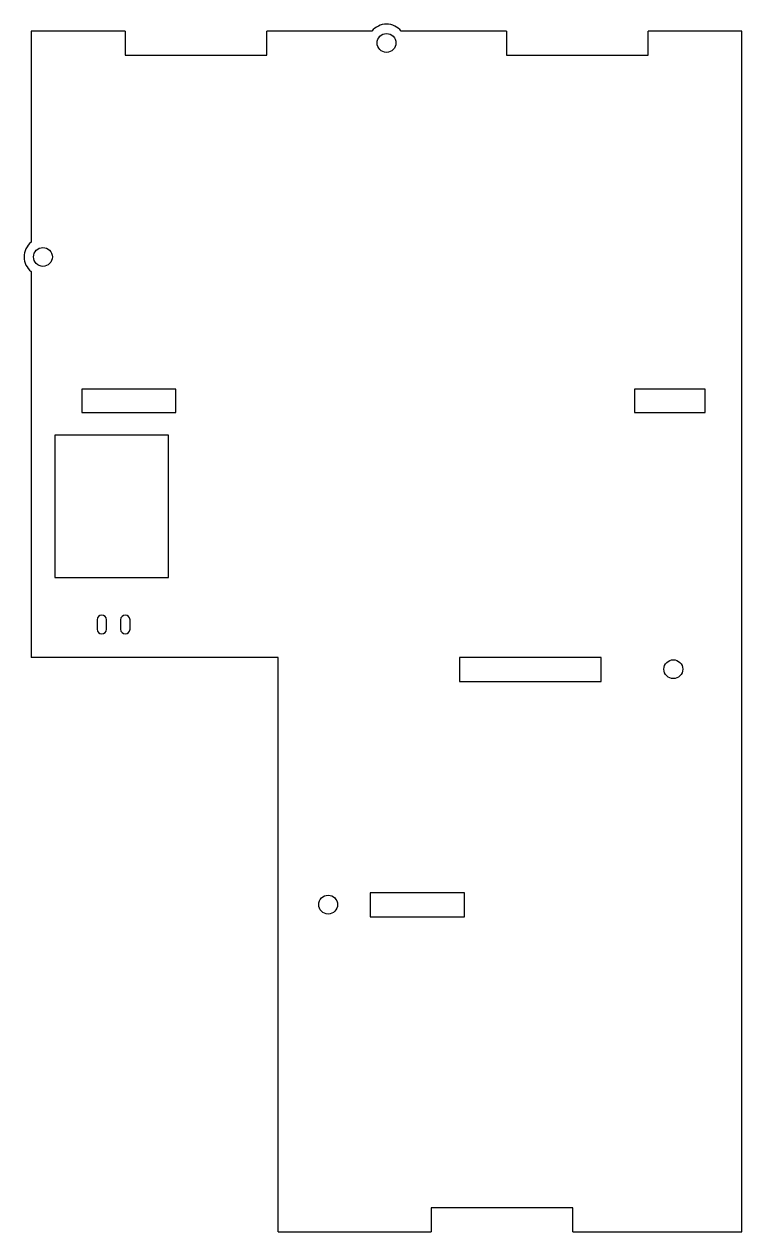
# Model space of a CAD drawing. Header units: millimetres. Extents: x -77 to 76, y -128 to 129.
import ezdxf

# ---------------------------------------------------------------- set-up
doc = ezdxf.new("R2010")
doc.units = ezdxf.units.MM

msp = doc.modelspace()

# ---------------------------------------------------------------- linework, layer by layer
at = {"color": 7, "linetype": 'Continuous', "lineweight": 25}
for p, q in [((-55.5, 127.5), (-75.5, 127.5)), ((-75.5, 127.5), (-75.5, 82.68)), ((-55.5, 127.5), (-55.5, 122.4)), ((-25.4, 122.4), (-25.4, 127.5)), ((-3.12, 127.5), (-25.4, 127.5)), ((25.5, 127.5), (3.12, 127.5)), ((25.5, 127.5), (25.5, 122.4)), ((55.6, 122.4), (55.6, 127.5)), ((75.5, 127.5), (55.6, 127.5)), ((75.5, -127.5), (75.5, 127.5)), ((-55.5, 122.4), (-25.4, 122.4)), ((25.5, 122.4), (55.6, 122.4)), ((-75.5, 76.44), (-75.5, -5.5)), ((-44.75, 51.5), (-64.75, 51.5)), ((-64.75, 51.5), (-64.75, 46.5)), ((-44.75, 46.5), (-44.75, 51.5)), ((67.67, 51.5), (52.67, 51.5)), ((52.67, 51.5), (52.67, 46.5)), ((67.67, 46.5), (67.67, 51.5)), ((-64.75, 46.5), (-44.75, 46.5)), ((52.67, 46.5), (67.67, 46.5)), ((-46.3, 41.7), (-70.5, 41.7)), ((-70.5, 41.7), (-70.5, 11.5)), ((-46.3, 11.5), (-46.3, 41.7)), ((-70.5, 11.5), (-46.3, 11.5)), ((-61.5, 2.5), (-61.5, 0.5)), ((-59.5, 0.5), (-59.5, 2.5)), ((-56.5, 2.5), (-56.5, 0.5)), ((-54.5, 0.5), (-54.5, 2.5)), ((-23, -5.5), (-75.5, -5.5)), ((-23, -127.5), (-23, -5.5)), ((45.6, -5.5), (15.5, -5.5)), ((15.5, -5.5), (15.5, -10.6)), ((45.6, -10.6), (45.6, -5.5)), ((15.5, -10.6), (45.6, -10.6)), ((16.6, -55.5), (-3.5, -55.5)), ((-3.5, -55.5), (-3.5, -60.6)), ((16.6, -60.6), (16.6, -55.5)), ((-3.5, -60.6), (16.6, -60.6)), ((39.6, -122.4), (9.5, -122.4)), ((9.5, -122.4), (9.5, -127.5)), ((39.6, -127.5), (39.6, -122.4)), ((-23, -127.5), (9.5, -127.5)), ((39.6, -127.5), (75.5, -127.5))]:
    msp.add_line(p, q, dxfattribs=at)
for centre in [(0, 125), (-73, 79.56), (60.94, -8), (-12.41, -58)]:
    msp.add_circle(centre, 2, dxfattribs=at)
for centre, radius, start, end in [((0, 125), 4, 38.6822, 141.3178), ((-73, 79.56), 4, 128.6822, 231.3178), ((-60.5, 2.5), 1, 0, 180), ((-55.5, 2.5), 1, 0, 180), ((-60.5, 0.5), 1, 180, 0), ((-55.5, 0.5), 1, 180, 0)]:
    msp.add_arc(centre, radius, start, end, dxfattribs=at)

doc.saveas('drawing.dxf')
